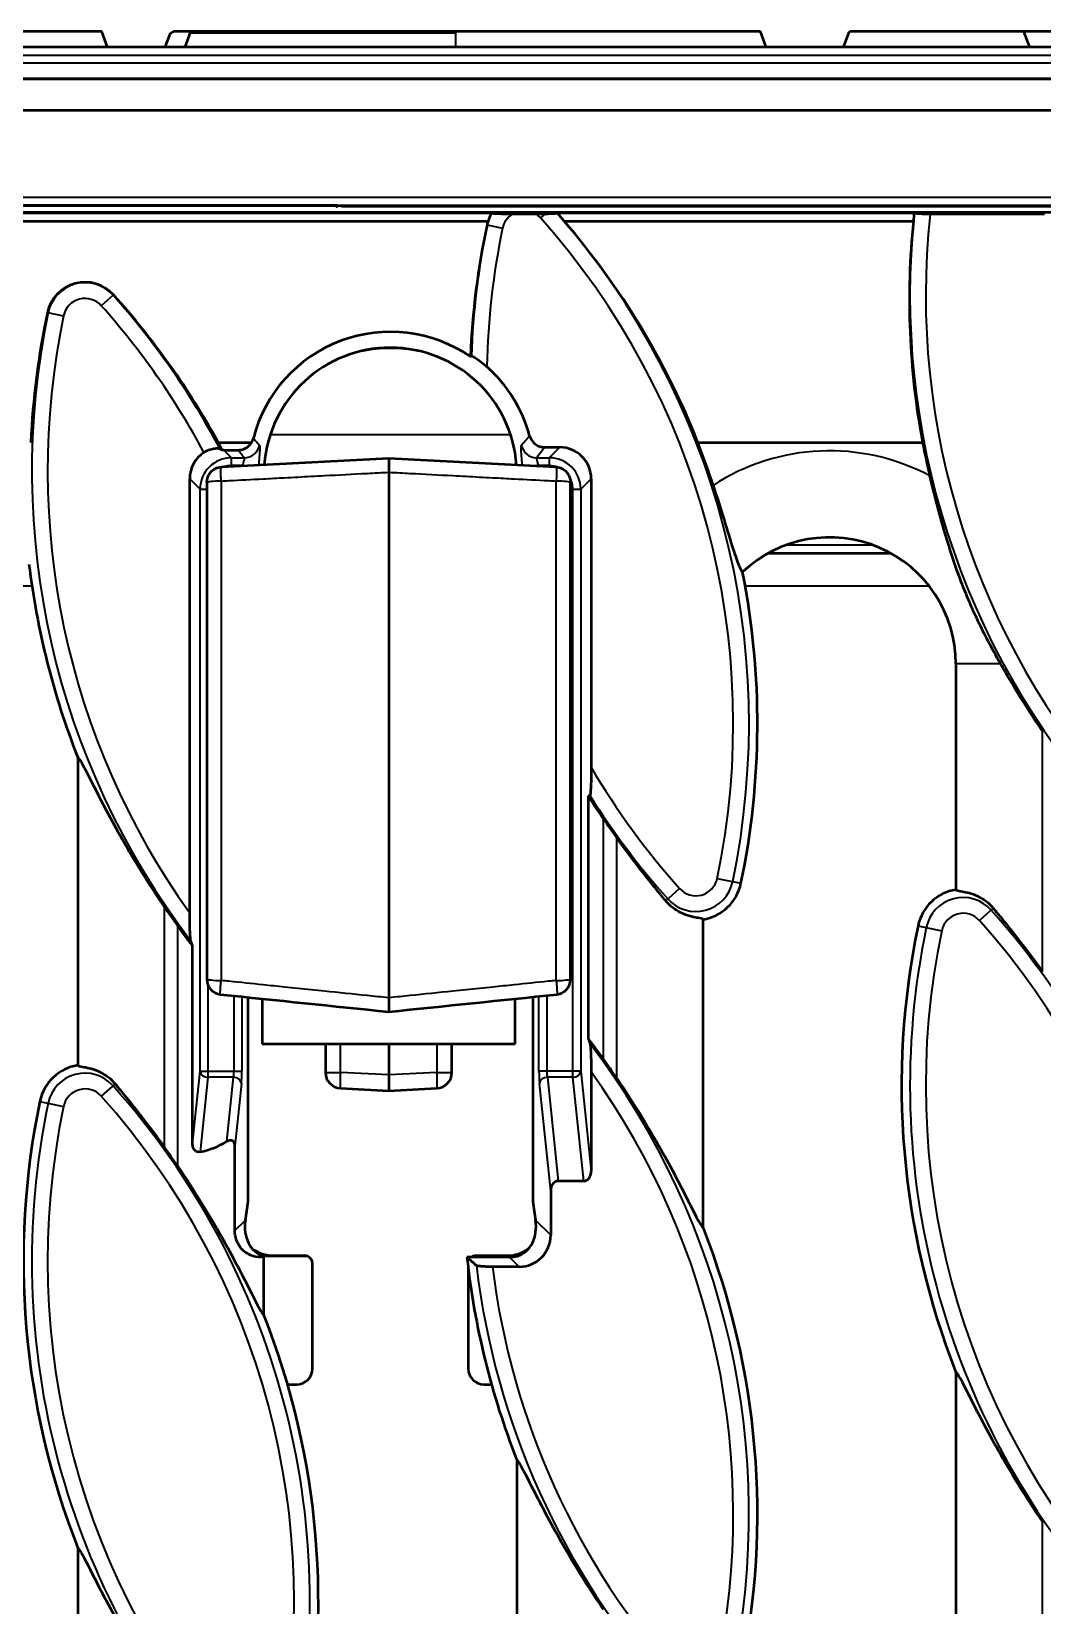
# Model space of a CAD drawing. Header units: millimetres. Extents: x 0 to 1485, y 0 to 1050.
# Drawn here: x 1036.9 to 1100.9, y 476.6 to 576.2 of the extents above; entities that cross this region are included whole.
import ezdxf

# ---------------------------------------------------------------- set-up
doc = ezdxf.new("R2010")
doc.units = ezdxf.units.MM
doc.header["$LTSCALE"] = 2.5
doc.layers.add('Sichtbar (ISO)', color=7, linetype='Continuous', lineweight=50)
doc.layers.add('Sichtbar schmal (ISO)', color=7, linetype='Continuous', lineweight=35)

msp = doc.modelspace()

# ---------------------------------------------------------------- linework, layer by layer
at = {"layer": 'Sichtbar (ISO)'}
for p, q in [((1041.398, 576.179), (1030.354, 576.179)), ((1041.762, 575.179), (1041.398, 576.179)), ((1045.406, 575.179), (1045.731, 576.07)), ((1083.064, 576.179), (1045.921, 576.179)), ((1046.656, 575.179), (1047.02, 576.179)), ((1083.428, 575.179), (1083.064, 576.179)), ((1088.323, 575.179), (1088.687, 576.179)), ((1124.731, 576.179), (1088.687, 576.179)), ((1100.095, 575.179), (1099.731, 576.179)), ((1448.542, 575.179), (448.542, 575.179)), ((1448.542, 573.179), (448.542, 573.179)), ((1448.542, 571.179), (448.542, 571.179)), ((1021.805, 565.179), (1181.279, 565.179)), ((1066.052, 564.679), (1024.542, 564.679)), ((1056.283, 565.167), (1026.802, 565.167)), ((1174.233, 564.732), (1028.852, 564.732)), ((1056.564, 565.127), (1174.233, 565.127)), ((1056.662, 565.127), (1056.676, 565.179)), ((1066.058, 564.675), (1066.052, 564.679)), ((1068.857, 564.627), (1067.357, 564.627)), ((1070.219, 564.679), (1070.213, 564.675)), ((1092.789, 564.679), (1070.219, 564.679)), ((1092.796, 564.675), (1092.789, 564.679)), ((1101.034, 564.627), (1093.793, 564.627)), ((1024.408, 564.179), (1065.829, 564.179)), ((1070.651, 564.179), (1092.739, 564.179)), ((1048.761, 550.179), (1050.868, 550.179)), ((1049.121, 549.704), (1050.019, 549.704)), ((1069.422, 549.879), (1070.361, 549.879)), ((1079.106, 550.179), (1093.321, 550.179)), ((1059.542, 549.179), (1049.378, 548.647)), ((1059.542, 549.179), (1059.542, 514.177)), ((1069.707, 548.647), (1059.542, 549.179)), ((1070.143, 548.624), (1070.142, 548.624)), ((1046.953, 520.427), (1046.953, 547.887)), ((1048.042, 547.675), (1048.042, 516.214)), ((1071.042, 516.214), (1071.042, 547.675)), ((1072.353, 547.887), (1072.353, 529.639)), ((1083.558, 543.179), (1091.304, 543.179)), ((1095.431, 536.179), (1095.431, 521.896)), ((1039.876, 530.255), (1039.876, 510.785)), ((1072.171, 527.824), (1072.171, 512.459)), ((1079.431, 500.548), (1079.431, 520.018)), ((1047.136, 505.832), (1047.136, 518.344)), ((1050.653, 502.179), (1050.653, 515.088)), ((1051.542, 514.997), (1051.542, 512.135)), ((1067.542, 512.135), (1067.542, 514.997)), ((1068.653, 515.111), (1068.653, 502.179)), ((1051.542, 512.135), (1067.542, 512.135)), ((1055.542, 512.135), (1055.542, 510.338)), ((1059.542, 512.135), (1059.542, 509.179)), ((1063.542, 510.338), (1063.542, 512.135)), ((1072.353, 510.376), (1072.353, 504.083)), ((1056.49, 509.339), (1059.542, 509.179)), ((1059.542, 509.179), (1062.595, 509.339)), ((1049.811, 500.329), (1049.811, 505.68)), ((1069.791, 502.85), (1069.791, 500.034)), ((1071.879, 503.466), (1070.264, 503.466)), ((1050.473, 500.992), (1050.653, 502.179)), ((1068.653, 502.179), (1068.833, 500.992)), ((1054.413, 498.715), (1051.631, 498.715)), ((1051.653, 494.993), (1051.653, 498.71)), ((1052.259, 498.748), (1054.223, 498.748)), ((1054.726, 491.606), (1054.726, 498.252)), ((1067.186, 498.654), (1064.496, 498.654)), ((1064.581, 497.914), (1064.581, 491.606)), ((1067.676, 498.715), (1064.893, 498.715)), ((1065.083, 498.748), (1067.048, 498.748)), ((1067.798, 498.042), (1066.106, 498.042)), ((1095.431, 491.366), (1095.431, 471.896)), ((1053.147, 490.607), (1053.727, 490.607)), ((1065.58, 490.607), (1066.043, 490.607)), ((1067.653, 485.81), (1067.653, 466.341)), ((1039.876, 480.255), (1039.876, 460.785))]:
    msp.add_line(p, q, dxfattribs=at)
for centre, radius, start, end in [((1068.107, 563.464), 2.388, 149.39496, 162.56041), ((1033.36, 532.412), 48.988, 40.42619, 41.19887), ((1141.502, 559.502), 48.988, 173.93299, 174.52077), ((1059.653, 548.179), 8, 4.12889, 175.78716), ((1059.653, 547.179), 8.976, 78.11763, 101.88237), ((1059.653, 548.179), 9.137, 15.42979, 48.12836), ((1005.582, 526.857), 49.075, 27.74279, 28.37497), ((1033.36, 532.412), 49.075, 17.86522, 21.2252), ((1141.502, 559.502), 49.075, 190.9506, 193.47216), ((1087.431, 536.179), 8, 0, 133.38112), ((1085.947, 548.391), 49.513, 186.83938, 201.48707), ((1033.36, 532.412), 49.513, 348.215, 11.15783), ((1113.725, 553.946), 49.075, 214.18932, 215.86414), ((1078.977, 522.895), 2.913, 278.9616, 348.215), ((1095.885, 519.019), 2.913, 98.9616, 168.215), ((1085.947, 548.391), 49.075, 214.18932, 215.86414), ((1141.502, 509.502), 49.513, 168.215, 201.48707), ((1048.992, 516.214), 0.95, 180, 264.12865), ((1070.092, 516.214), 0.95, 275.87135, 0), ((1040.329, 507.908), 2.913, 98.9616, 168.215), ((1033.36, 482.412), 49.075, 34.18932, 35.86414), ((1056.542, 510.338), 1, 180, 267), ((1062.542, 510.338), 1, 273, 0), ((1085.947, 498.391), 49.513, 168.215, 201.48707), ((1005.582, 476.857), 49.075, 34.18932, 35.86414), ((1033.36, 482.412), 49.513, 348.215, 21.48707), ((1113.725, 503.946), 49.513, 186.13538, 201.48707), ((1005.582, 476.857), 49.513, 348.215, 21.48707)]:
    msp.add_arc(centre, radius, start, end, dxfattribs=at)
for centre, major_axis, ratio, start_param, end_param in [((1056.296, 565.692), (-0.137, -0.51), 0.947813, 0.248708, 0.468263), ((1113.725, 553.64), (0, -49.053), 0.99998, 4.500588, 4.672036), ((1068.107, 563.449), (0, 2.392), 0.99998, 1.260462, 1.358996), ((1033.36, 532.105), (0, 49.188), 0.99998, 5.088657, 5.422707), ((1141.502, 559.195), (0, -49.019), 0.99998, 4.61054, 4.897374), ((1040.329, 557.893), (0, 2.427), 0.99998, 5.446325, 7.642181), ((1005.582, 526.549), (0, 49.223), 0.99998, 5.213116, 5.446325), ((1085.947, 548.084), (0, -49.088), 0.99998, 4.500588, 4.669689), ((1059.653, 548.235), (0, 8.95), 0.99998, 5.682472, 7.603954), ((1049.136, 547.697), (-1.425, 1.425), 0.992433, 5.501585, 5.554001), ((1070.346, 547.872), (1.425, 1.425), 0.992433, 5.501585, 7.064785), ((1048.961, 547.872), (-1.425, 1.425), 0.992433, 6.076391, 7.064785), ((2238.542, 8330.624), (-12261.052, 838.786), 0.641959, 1.517599, 1.518471), ((-119.458, 8330.624), (12261.052, 838.786), 0.641959, 4.764714, 4.765586), ((1046.176, 509.76), (-5.5, 0), 0.8391, 1.836256, 2.175391), ((1071.851, 504.119), (0.068, -0.651), 0.76433, 6.203661, 7.718405), ((1070.293, 502.814), (-0.068, 0.651), 0.76433, 6.203661, 7.718405), ((1052.484, 501.01), (-1.058, -2.214), 0.788897, 5.080424, 6.39683), ((1066.823, 501.01), (1.058, -2.214), 0.788897, 6.16954, 7.485946), ((1067.783, 500.05), (1.425, -1.425), 0.992433, 5.501585, 7.064785), ((1052.097, 500.585), (1.904, -0.724), 0.886182, 4.402428, 5.117715), ((1067.209, 500.585), (1.904, 0.724), 0.886182, 4.307063, 5.02235), ((1052.136, 500.662), (-1.425, -1.425), 0.992433, 0.534806, 0.546382), ((1054.264, 498.289), (0.476, -0.181), 0.886182, 1.592807, 1.976123), ((1054.225, 498.251), (0.355, 0.355), 0.997265, 5.499157, 6.683898), ((1065.082, 498.251), (-0.355, 0.355), 0.997265, 5.882473, 6.132699), ((1065.043, 498.289), (0.476, 0.181), 0.886182, 1.16547, 1.548786), ((1067.171, 500.662), (1.425, -1.425), 0.992433, 5.501585, 5.748379), ((1053.724, 491.608), (0.709, -0.709), 0.997265, 5.499157, 7.067214), ((1065.582, 491.608), (-0.709, -0.709), 0.997265, 5.499157, 7.067214)]:
    msp.add_ellipse(centre, major_axis=major_axis, ratio=ratio, start_param=start_param, end_param=end_param, dxfattribs=at)
for points, degree in [([(1045.731, 576.07), (1045.826, 576.118), (1045.921, 576.179)], 2), ([(1069.413, 564.63), (1069.237, 564.628), (1069.032, 564.627), (1068.857, 564.627)], 3), ([(1064.712, 555.619), (1064.733, 555.629), (1064.754, 555.64), (1064.774, 555.65)], 3), ([(1048.86, 549.792), (1048.912, 549.762), (1048.964, 549.732), (1049.016, 549.701)], 3), ([(1048.942, 548.624), (1048.942, 548.624), (1048.942, 548.624), (1048.942, 548.624)], 3), ([(1072.273, 527.854), (1072.222, 527.839), (1072.171, 527.824)], 2), ([(1073.131, 526.369), (1072.811, 526.84), (1072.489, 527.328), (1072.171, 527.824)], 3), ([(1047.136, 518.344), (1047.084, 518.495), (1047.033, 518.646)], 2), ([(1072.171, 512.459), (1072.222, 512.308), (1072.273, 512.157)], 2), ([(1065.092, 498.122), (1064.794, 498.386), (1064.496, 498.654)], 2)]:
    msp.add_open_spline(points, degree=degree, dxfattribs=at)
for points, knots in [([(1067.357, 564.627), (1067.149, 564.627), (1066.901, 564.628), (1066.577, 564.635), (1066.435, 564.639), (1066.249, 564.649), (1066.166, 564.655), (1066.088, 564.665), (1066.065, 564.67), (1066.058, 564.675)], [0.0703291, 0.0703291, 0.0703291, 0.0703291, 0.132789, 0.132789, 0.1743233, 0.1743233, 0.2104518, 0.2104518, 0.236216, 0.236216, 0.236216, 0.236216]), ([(1070.213, 564.675), (1070.207, 564.67), (1070.182, 564.665), (1070.096, 564.655), (1070.002, 564.649), (1069.792, 564.639), (1069.632, 564.634), (1069.464, 564.631), (1069.439, 564.631), (1069.413, 564.63)], [0.0084311, 0.0084311, 0.0084311, 0.0084311, 0.0336555, 0.0336555, 0.0718257, 0.0718257, 0.1174791, 0.1174791, 0.1252911, 0.1252911, 0.1252911, 0.1252911]), ([(1093.793, 564.627), (1093.669, 564.627), (1093.523, 564.628), (1093.294, 564.633), (1093.17, 564.638), (1092.996, 564.647), (1092.914, 564.653), (1092.831, 564.664), (1092.805, 564.669), (1092.796, 564.675)], [0.4461745, 0.4461745, 0.4461745, 0.4461745, 0.4834494, 0.4834494, 0.5205344, 0.5205344, 0.5575225, 0.5575225, 0.5860934, 0.5860934, 0.5860934, 0.5860934]), ([(1064.774, 555.65), (1064.783, 555.654), (1064.806, 555.649), (1064.878, 555.618), (1064.927, 555.593), (1065.066, 555.512), (1065.161, 555.45), (1065.388, 555.288), (1065.527, 555.179), (1065.698, 555.032), (1065.725, 555.008), (1065.752, 554.983)], [-0.341965, -0.341965, -0.341965, -0.341965, -0.3122031, -0.3122031, -0.2816983, -0.2816983, -0.2399704, -0.2399704, -0.1886429, -0.1886429, -0.1788775, -0.1788775, -0.1788775, -0.1788775]), ([(1068.461, 550.61), (1068.496, 550.485), (1068.555, 550.367), (1068.714, 550.162), (1068.813, 550.076), (1069, 549.968), (1069.081, 549.935), (1069.248, 549.89), (1069.335, 549.879), (1069.422, 549.879)], [0, 0, 0, 0, 0.0390623, 0.0390623, 0.0779394, 0.0779394, 0.1039614, 0.1039614, 0.1300081, 0.1300081, 0.1300081, 0.1300081]), ([(1047.857, 549.557), (1047.859, 549.558), (1047.861, 549.559), (1047.96, 549.623), (1048.061, 549.673), (1048.275, 549.755), (1048.385, 549.782), (1048.585, 549.813), (1048.674, 549.817), (1048.801, 549.811), (1048.843, 549.803), (1048.86, 549.792)], [-0.1521587, -0.1521587, -0.1521587, -0.1521587, -0.1513909, -0.1513909, -0.1168182, -0.1168182, -0.0780632, -0.0780632, -0.0371323, -0.0371323, 0, 0, 0, 0]), ([(1050.019, 549.704), (1050.149, 549.704), (1050.278, 549.73), (1050.519, 549.828), (1050.628, 549.901), (1050.777, 550.048), (1050.826, 550.111), (1050.868, 550.179)], [0, 0, 0, 0, 0.0390618, 0.0390618, 0.0779335, 0.0779335, 0.1019648, 0.1019648, 0.1019648, 0.1019648]), ([(1050.868, 550.179), (1050.872, 550.186), (1050.876, 550.192), (1050.925, 550.278), (1050.959, 550.362), (1050.982, 550.45)], [0.10205414, 0.10205414, 0.10205414, 0.10205414, 0.10436524, 0.10436524, 0.1315867, 0.1315867, 0.1315867, 0.1315867]), ([(1048.042, 547.675), (1048.042, 547.676), (1048.042, 547.678), (1048.042, 547.696), (1048.043, 547.713), (1048.046, 547.76), (1048.049, 547.791), (1048.063, 547.882), (1048.079, 547.942), (1048.142, 548.116), (1048.207, 548.223), (1048.373, 548.406), (1048.474, 548.48), (1048.697, 548.586), (1048.818, 548.617), (1048.942, 548.624)], [-0.0005281, -0.0005281, -0.0005281, -0.0005281, 0, 0, 0.0049312, 0.0049312, 0.0140405, 0.0140405, 0.0322819, 0.0322819, 0.0688436, 0.0688436, 0.1054024, 0.1054024, 0.1419609, 0.1419609, 0.1419609, 0.1419609]), ([(1049.378, 548.647), (1049.356, 548.645), (1049.335, 548.644), (1049.19, 548.637), (1049.066, 548.63), (1048.942, 548.624)], [-0.00643391, -0.00643391, -0.00643391, -0.00643391, 0, 0, 0.0372055, 0.0372055, 0.0372055, 0.0372055]), ([(1070.142, 548.624), (1070.019, 548.63), (1069.895, 548.637), (1069.749, 548.644), (1069.728, 548.645), (1069.707, 548.647)], [0.10622698, 0.10622698, 0.10622698, 0.10622698, 0.14343246, 0.14343246, 0.14986636, 0.14986636, 0.14986636, 0.14986636]), ([(1070.143, 548.624), (1070.266, 548.617), (1070.387, 548.586), (1070.611, 548.48), (1070.711, 548.406), (1070.878, 548.223), (1070.942, 548.116), (1071.006, 547.942), (1071.021, 547.882), (1071.036, 547.791), (1071.039, 547.76), (1071.042, 547.713), (1071.042, 547.696), (1071.042, 547.678), (1071.042, 547.676), (1071.042, 547.675)], [0, 0, 0, 0, 0.0371096, 0.0371096, 0.0742195, 0.0742195, 0.1113324, 0.1113324, 0.1298487, 0.1298487, 0.1390954, 0.1390954, 0.1441009, 0.1441009, 0.144637, 0.144637, 0.144637, 0.144637]), ([(1098.256, 536.179), (1097.975, 536.671), (1097.708, 537.157), (1097.25, 538.031), (1097.045, 538.437), (1096.628, 539.308), (1096.425, 539.756), (1096.009, 540.741), (1095.814, 541.239), (1095.333, 542.554), (1095.059, 543.386), (1094.458, 545.391), (1094.109, 546.687), (1093.778, 548.069)], [-1.591934, -1.591934, -1.591934, -1.591934, -1.372235, -1.372235, -1.189832, -1.189832, -0.988875, -0.988875, -0.770687, -0.770687, -0.426072, -0.426072, 0, 0, 0, 0]), ([(1080.068, 547.468), (1080.309, 546.721), (1080.542, 545.979), (1080.966, 544.615), (1081.155, 543.996), (1081.466, 543.029), (1081.593, 542.656), (1081.799, 542.153), (1081.878, 542.015), (1081.936, 541.994)], [-0.8411603, -0.8411603, -0.8411603, -0.8411603, -0.6062959, -0.6062959, -0.3789844, -0.3789844, -0.1831189, -0.1831189, 0, 0, 0, 0]), ([(1100.908, 531.925), (1100.213, 532.948), (1099.509, 534.052), (1098.65, 535.496), (1098.45, 535.839), (1098.256, 536.179)], [3.5624746, 3.5624746, 3.5624746, 3.5624746, 3.9247289, 3.9247289, 4.0380301, 4.0380301, 4.0380301, 4.0380301]), ([(1045.353, 520.814), (1044.658, 521.837), (1043.953, 522.941), (1042.521, 525.348), (1041.813, 526.653), (1040.861, 528.495), (1040.46, 529.302), (1040.121, 529.923), (1040.048, 530.051), (1039.937, 530.215), (1039.897, 530.256), (1039.876, 530.255)], [3.562475, 3.562475, 3.562475, 3.562475, 3.924729, 3.924729, 4.355561, 4.355561, 4.625893, 4.625893, 4.702196, 4.702196, 4.773128, 4.773128, 4.773128, 4.773128]), ([(1072.353, 529.639), (1072.353, 529.35), (1072.35, 529.005), (1072.338, 528.542), (1072.33, 528.328), (1072.313, 528.068), (1072.303, 527.961), (1072.289, 527.885), (1072.283, 527.867), (1072.277, 527.856), (1072.275, 527.854), (1072.273, 527.854)], [0.6996402, 0.6996402, 0.6996402, 0.6996402, 0.7863994, 0.7863994, 0.8445609, 0.8445609, 0.8837978, 0.8837978, 0.8988966, 0.8988966, 0.9052044, 0.9052044, 0.9052044, 0.9052044]), ([(1077.069, 521.189), (1076.863, 521.438), (1076.651, 521.697), (1075.728, 522.835), (1074.994, 523.78), (1074.212, 524.84), (1074.083, 525.016), (1073.954, 525.195)], [0.635921, 0.635921, 0.635921, 0.635921, 0.7360198, 0.7360198, 1.0671166, 1.0671166, 1.1316401, 1.1316401, 1.1316401, 1.1316401]), ([(1095.431, 521.896), (1095.474, 521.861), (1095.581, 521.837), (1095.971, 521.764), (1096.3, 521.705), (1096.8, 521.495), (1096.952, 521.42), (1097.26, 521.228), (1097.416, 521.11), (1097.634, 520.905), (1097.716, 520.819), (1097.793, 520.725)], [1.754995, 1.754995, 1.754995, 1.754995, 1.892647, 1.892647, 2.0720945, 2.0720945, 2.1365308, 2.1365308, 2.2009671, 2.2009671, 2.2396712, 2.2396712, 2.2396712, 2.2396712]), ([(1079.431, 520.018), (1079.388, 520.053), (1079.281, 520.077), (1078.891, 520.15), (1078.562, 520.209), (1078.062, 520.419), (1077.91, 520.494), (1077.602, 520.686), (1077.447, 520.804), (1077.228, 521.01), (1077.146, 521.095), (1077.069, 521.189)], [1.754995, 1.754995, 1.754995, 1.754995, 1.892647, 1.892647, 2.0720945, 2.0720945, 2.1365308, 2.1365308, 2.2009671, 2.2009671, 2.2396712, 2.2396712, 2.2396712, 2.2396712]), ([(1097.793, 520.725), (1097.999, 520.476), (1098.211, 520.218), (1099.134, 519.079), (1099.868, 518.134), (1100.651, 517.074), (1100.779, 516.898), (1100.908, 516.719)], [0.635921, 0.635921, 0.635921, 0.635921, 0.7360198, 0.7360198, 1.0671166, 1.0671166, 1.1316401, 1.1316401, 1.1316401, 1.1316401]), ([(1047.033, 518.646), (1047.026, 518.666), (1047.019, 518.705), (1047.003, 518.828), (1046.993, 518.957), (1046.976, 519.242), (1046.967, 519.461), (1046.957, 519.888), (1046.953, 520.181), (1046.953, 520.427)], [0.0085903, 0.0085903, 0.0085903, 0.0085903, 0.0319571, 0.0319571, 0.0758523, 0.0758523, 0.1354072, 0.1354072, 0.2092188, 0.2092188, 0.2092188, 0.2092188]), ([(1047.136, 518.344), (1046.939, 518.603), (1046.747, 518.86), (1046.434, 519.285), (1046.305, 519.461), (1046.176, 519.639)], [0.9730695, 0.9730695, 0.9730695, 0.9730695, 1.0671166, 1.0671166, 1.1316401, 1.1316401, 1.1316401, 1.1316401]), ([(1072.171, 512.459), (1072.367, 512.2), (1072.559, 511.943), (1072.873, 511.518), (1073.001, 511.342), (1073.131, 511.164)], [0.9730695, 0.9730695, 0.9730695, 0.9730695, 1.0671166, 1.0671166, 1.1316401, 1.1316401, 1.1316401, 1.1316401]), ([(1072.273, 512.157), (1072.28, 512.137), (1072.287, 512.098), (1072.304, 511.975), (1072.314, 511.846), (1072.331, 511.56), (1072.339, 511.342), (1072.35, 510.914), (1072.353, 510.622), (1072.353, 510.376)], [0.0085903, 0.0085903, 0.0085903, 0.0085903, 0.0319571, 0.0319571, 0.0758523, 0.0758523, 0.1354072, 0.1354072, 0.2092188, 0.2092188, 0.2092188, 0.2092188]), ([(1039.876, 510.785), (1039.918, 510.75), (1040.025, 510.726), (1040.415, 510.653), (1040.745, 510.594), (1041.245, 510.384), (1041.397, 510.309), (1041.705, 510.117), (1041.86, 509.998), (1042.079, 509.793), (1042.16, 509.708), (1042.238, 509.614)], [1.754995, 1.754995, 1.754995, 1.754995, 1.892647, 1.892647, 2.0720945, 2.0720945, 2.1365308, 2.1365308, 2.2009671, 2.2009671, 2.2396712, 2.2396712, 2.2396712, 2.2396712]), ([(1073.954, 509.989), (1074.649, 508.966), (1075.353, 507.862), (1076.786, 505.455), (1077.493, 504.149), (1078.446, 502.308), (1078.846, 501.501), (1079.185, 500.88), (1079.259, 500.752), (1079.37, 500.587), (1079.409, 500.547), (1079.431, 500.548)], [3.562475, 3.562475, 3.562475, 3.562475, 3.924729, 3.924729, 4.355561, 4.355561, 4.625893, 4.625893, 4.702196, 4.702196, 4.773128, 4.773128, 4.773128, 4.773128]), ([(1042.238, 509.614), (1042.444, 509.365), (1042.656, 509.106), (1043.578, 507.968), (1044.313, 507.023), (1045.095, 505.963), (1045.224, 505.787), (1045.353, 505.608)], [0.635921, 0.635921, 0.635921, 0.635921, 0.7360198, 0.7360198, 1.0671166, 1.0671166, 1.1316401, 1.1316401, 1.1316401, 1.1316401]), ([(1047.619, 505.306), (1047.568, 505.295), (1047.513, 505.293), (1047.43, 505.312), (1047.4, 505.323), (1047.344, 505.354), (1047.318, 505.373), (1047.241, 505.448), (1047.2, 505.518), (1047.147, 505.671), (1047.136, 505.755), (1047.136, 505.832)], [-0.08103304, -0.08103304, -0.08103304, -0.08103304, -0.06511427, -0.06511427, -0.05562594, -0.05562594, -0.0461376, -0.0461376, -0.0230688, -0.0230688, 0, 0, 0, 0]), ([(1049.811, 505.68), (1049.811, 505.716), (1049.808, 505.756), (1049.795, 505.832), (1049.783, 505.868), (1049.757, 505.923), (1049.741, 505.947), (1049.704, 505.987), (1049.682, 506.002), (1049.632, 506.028), (1049.601, 506.036), (1049.535, 506.04), (1049.502, 506.037), (1049.411, 506.017), (1049.354, 505.993), (1049.302, 505.963)], [0.21037971, 0.21037971, 0.21037971, 0.21037971, 0.2212585, 0.2212585, 0.23213728, 0.23213728, 0.2408484, 0.2408484, 0.24955952, 0.24955952, 0.26182743, 0.26182743, 0.27409533, 0.27409533, 0.29462169, 0.29462169, 0.29462169, 0.29462169]), ([(1046.176, 504.434), (1046.871, 503.41), (1047.576, 502.307), (1049.008, 499.899), (1049.716, 498.594), (1050.668, 496.753), (1051.069, 495.945), (1051.407, 495.324), (1051.481, 495.196), (1051.592, 495.032), (1051.632, 494.991), (1051.653, 494.993)], [3.562475, 3.562475, 3.562475, 3.562475, 3.924729, 3.924729, 4.355561, 4.355561, 4.625893, 4.625893, 4.702196, 4.702196, 4.773128, 4.773128, 4.773128, 4.773128]), ([(1051.653, 498.71), (1051.595, 498.655), (1051.414, 498.615), (1050.997, 498.692), (1050.835, 498.742), (1050.495, 498.931), (1050.315, 499.067), (1050.055, 499.414), (1049.965, 499.577), (1049.842, 499.94), (1049.811, 500.141), (1049.811, 500.329)], [1.0145981, 1.0145981, 1.0145981, 1.0145981, 1.2064514, 1.2064514, 1.3034176, 1.3034176, 1.4003838, 1.4003838, 1.4570149, 1.4570149, 1.5136461, 1.5136461, 1.5136461, 1.5136461]), ([(1066.106, 498.042), (1065.981, 498.042), (1065.834, 498.044), (1065.604, 498.053), (1065.478, 498.06), (1065.301, 498.075), (1065.217, 498.086), (1065.13, 498.104), (1065.102, 498.113), (1065.092, 498.122)], [0.4463026, 0.4463026, 0.4463026, 0.4463026, 0.4836765, 0.4836765, 0.5211739, 0.5211739, 0.5585844, 0.5585844, 0.5872616, 0.5872616, 0.5872616, 0.5872616]), ([(1100.908, 481.925), (1100.213, 482.948), (1099.509, 484.052), (1098.076, 486.459), (1097.369, 487.765), (1096.416, 489.606), (1096.016, 490.413), (1095.677, 491.034), (1095.603, 491.162), (1095.492, 491.327), (1095.453, 491.367), (1095.431, 491.366)], [3.562475, 3.562475, 3.562475, 3.562475, 3.924729, 3.924729, 4.355561, 4.355561, 4.625893, 4.625893, 4.702196, 4.702196, 4.773128, 4.773128, 4.773128, 4.773128]), ([(1073.131, 476.369), (1072.435, 477.393), (1071.731, 478.496), (1070.298, 480.904), (1069.591, 482.209), (1068.639, 484.05), (1068.238, 484.858), (1067.899, 485.479), (1067.826, 485.607), (1067.714, 485.771), (1067.675, 485.812), (1067.653, 485.81)], [3.562475, 3.562475, 3.562475, 3.562475, 3.924729, 3.924729, 4.355561, 4.355561, 4.625893, 4.625893, 4.702196, 4.702196, 4.773128, 4.773128, 4.773128, 4.773128]), ([(1045.353, 470.814), (1044.658, 471.837), (1043.953, 472.941), (1042.521, 475.348), (1041.813, 476.653), (1040.861, 478.495), (1040.46, 479.302), (1040.121, 479.923), (1040.048, 480.051), (1039.937, 480.215), (1039.897, 480.256), (1039.876, 480.255)], [3.562475, 3.562475, 3.562475, 3.562475, 3.924729, 3.924729, 4.355561, 4.355561, 4.625893, 4.625893, 4.702196, 4.702196, 4.773128, 4.773128, 4.773128, 4.773128])]:
    msp.add_open_spline(points, degree=3, knots=knots, dxfattribs=at)
at = {"layer": 'Sichtbar schmal (ISO)'}
for p, q in [((1063.792, 576.07), (1046.98, 576.07)), ((1063.792, 575.179), (1063.792, 576.179)), ((448.542, 574.679), (1448.542, 574.679)), ((1448.542, 574.179), (448.542, 574.179)), ((448.542, 573.154), (1448.542, 573.154)), ((1448.542, 565.679), (448.542, 565.679)), ((1056.283, 565.167), (1056.239, 565.004)), ((1069.413, 564.63), (1069.139, 564.386)), ((1065.768, 563.952), (1066.752, 563.746)), ((1042.131, 559.518), (1041.361, 558.83)), ((1037.957, 558.403), (1038.975, 558.191)), ((1052.058, 550.693), (1067.248, 550.693)), ((1049.121, 549.704), (1049.606, 549.219)), ((1069.701, 549.219), (1070.361, 549.879)), ((1049.606, 549.219), (1050.401, 549.219)), ((1049.606, 548.721), (1049.606, 549.219)), ((1050.315, 548.721), (1049.606, 548.721)), ((1050.545, 548.708), (1050.315, 548.721)), ((1068.991, 548.721), (1068.656, 548.702)), ((1068.905, 549.219), (1069.701, 549.219)), ((1069.701, 548.721), (1068.991, 548.721)), ((1069.701, 549.219), (1069.701, 548.721)), ((1047.613, 547.227), (1046.953, 547.887)), ((1048.942, 547.742), (1048.942, 516.15)), ((1070.142, 516.15), (1070.142, 547.742)), ((1072.353, 547.887), (1071.693, 547.227)), ((1047.613, 510.412), (1047.613, 547.227)), ((1047.613, 547.227), (1048.042, 547.227)), ((1071.195, 547.227), (1071.693, 547.227)), ((1071.195, 510.029), (1071.195, 547.227)), ((1071.693, 547.227), (1071.693, 510.412)), ((1090.215, 543.679), (1084.647, 543.679)), ((1036.976, 541.088), (1025.559, 541.088)), ((1093.748, 541.088), (1082.106, 541.088)), ((1098.256, 536.179), (1095.431, 536.179)), ((1100.908, 516.719), (1100.908, 531.925)), ((1073.131, 511.164), (1073.131, 526.369)), ((1073.954, 525.195), (1073.954, 509.989)), ((1077.069, 521.189), (1077.946, 521.973)), ((1080.332, 522.612), (1081.829, 522.3)), ((1045.353, 505.608), (1045.353, 520.814)), ((1097.793, 520.725), (1096.917, 519.941)), ((1046.176, 519.639), (1046.176, 504.434)), ((1093.034, 519.614), (1094.53, 519.302)), ((1048.111, 515.857), (1048.111, 510.029)), ((1049.758, 510.412), (1049.758, 515.18)), ((1050.256, 515.129), (1050.256, 510.412)), ((1069.051, 510.412), (1069.051, 515.152)), ((1069.549, 515.203), (1069.549, 510.412)), ((1056.49, 510.338), (1056.49, 512.135)), ((1062.595, 512.135), (1062.595, 510.338)), ((1047.136, 505.832), (1047.613, 510.412)), ((1047.613, 510.412), (1050.256, 510.412)), ((1048.111, 510.029), (1047.619, 505.306)), ((1049.726, 510.029), (1048.111, 510.029)), ((1049.302, 505.963), (1049.726, 510.029)), ((1055.542, 510.338), (1056.49, 510.338)), ((1059.542, 510.178), (1056.49, 510.338)), ((1062.595, 510.338), (1059.542, 510.178)), ((1062.595, 510.338), (1063.542, 510.338)), ((1071.693, 510.412), (1069.051, 510.412)), ((1071.195, 510.029), (1069.58, 510.029)), ((1069.58, 510.029), (1070.264, 503.466)), ((1071.879, 503.466), (1071.195, 510.029)), ((1071.693, 510.412), (1072.353, 504.083)), ((1042.238, 509.614), (1041.361, 508.83)), ((1050.225, 509.646), (1049.811, 505.68)), ((1069.791, 502.85), (1069.082, 509.646)), ((1037.478, 508.503), (1038.975, 508.191)), ((1049.811, 500.329), (1050.473, 500.992)), ((1068.833, 500.992), (1069.791, 500.034)), ((1067.798, 498.042), (1067.186, 498.654)), ((1100.908, 466.719), (1100.908, 481.925))]:
    msp.add_line(p, q, dxfattribs=at)
for centre, radius, start, end in [((1068.107, 563.464), 2.38, 149.41413, 168.215), ((1068.107, 563.464), 1.384, 122.7994, 168.215), ((1068.107, 563.464), 1.384, 41.785, 57.2006), ((1033.36, 532.412), 48.98, 348.215, 41.19957), ((1141.502, 559.502), 48.98, 173.93742, 221.785), ((1141.502, 559.502), 47.984, 173.86852, 221.785), ((1113.725, 553.946), 48.98, 168.215, 178.00641), ((1113.725, 553.946), 47.984, 168.215, 178.76144), ((1033.36, 532.412), 47.984, 348.215, 41.785), ((1040.329, 557.908), 2.38, 41.785, 168.215), ((1040.329, 557.908), 1.384, 41.785, 168.215), ((1005.582, 526.857), 47.984, 28.2338, 41.785), ((1005.582, 526.857), 48.98, 27.92177, 41.785), ((1085.947, 548.391), 48.98, 168.215, 217.39368), ((1085.947, 548.391), 47.984, 168.215, 215.6453), ((1087.431, 536.179), 13.477, 61.90584, 123.11399), ((1059.653, 548.179), 9.354, 176.67918, 176.83547), ((1059.653, 548.179), 9.354, 3.09288, 3.32082), ((1113.725, 553.946), 47.984, 210.43574, 221.785), ((1113.725, 553.946), 48.98, 212.18934, 221.785), ((1078.977, 522.895), 2.38, 221.785, 348.215), ((1078.977, 522.895), 1.384, 221.785, 348.215), ((1095.885, 519.019), 2.38, 41.785, 168.215), ((1095.885, 519.019), 1.384, 41.785, 168.215), ((1061.137, 487.968), 47.984, 348.215, 41.785), ((1061.137, 487.968), 48.98, 348.215, 41.785), ((1141.502, 509.502), 48.98, 168.215, 221.785), ((1141.502, 509.502), 47.984, 168.215, 221.785), ((1033.36, 482.412), 48.98, 348.215, 37.39368), ((1040.329, 507.908), 2.38, 41.785, 168.215), ((1033.36, 482.412), 47.984, 348.215, 35.6453), ((1040.329, 507.908), 1.384, 41.785, 168.215), ((1005.582, 476.857), 47.984, 348.215, 41.785), ((1005.582, 476.857), 48.98, 348.215, 41.785), ((1085.947, 498.391), 48.98, 168.215, 221.785), ((1085.947, 498.391), 47.984, 168.215, 221.785), ((1113.725, 503.946), 48.98, 186.82938, 221.785), ((1113.725, 503.946), 47.984, 187.06795, 221.785)]:
    msp.add_arc(centre, radius, start, end, dxfattribs=at)
for centre, major_axis, ratio, start_param, end_param in [((1050.401, 550.215), (-0.779, -0.627), 0.993759, 0.896762, 2.244831), ((1068.905, 550.215), (-0.779, 0.627), 0.993759, 0.896762, 2.244831), ((1049.617, 547.215), (-1.42, 1.42), 0.996188, 5.501585, 7.064785), ((1049.617, 547.215), (-1.069, 1.069), 0.992433, 5.501585, 5.84787), ((1069.689, 547.215), (1.42, 1.42), 0.996188, 5.501585, 7.064785), ((1069.689, 547.215), (1.069, 1.069), 0.992433, 0.390436, 0.7816), ((1048.992, 547.631), (-0.95, 0), 0.117188, 4.764749, 6.283185), ((1070.092, 547.631), (0.95, 0), 0.117188, 0, 1.518436), ((1069.689, 547.215), (1.069, 1.069), 0.992433, 5.501585, 6.028109), ((1048.992, 516.258), (-0.95, 0), 0.113291, 0, 1.518436), ((1070.092, 516.258), (0.95, 0), 0.113291, 4.764749, 6.283185), ((1048.111, 510.412), (-0.497, 0.052), 0.76433, 0.135577, 1.650321), ((1049.67, 510.412), (0, 0.5), 0.174977, 3.839724, 4.712389), ((1049.726, 509.646), (0.497, -0.052), 0.76433, 0.135577, 1.650321), ((1050.168, 510.412), (0, -1), 0.087489, 0.698132, 1.570796), ((1056.542, 510.338), (-0.052, -0.999), 0.052264, 4.715128, 6.283185), ((1062.542, 510.338), (0.052, -0.999), 0.052264, 0, 1.568057), ((1069.138, 510.412), (0, 1), 0.087489, 1.570796, 2.443461), ((1069.58, 509.646), (-0.497, -0.052), 0.76433, 4.632864, 6.147609), ((1069.636, 510.412), (0, -0.5), 0.174977, 4.712389, 5.585054), ((1071.195, 510.412), (0.497, 0.052), 0.76433, 4.632864, 6.147609)]:
    msp.add_ellipse(centre, major_axis=major_axis, ratio=ratio, start_param=start_param, end_param=end_param, dxfattribs=at)
for points, knots in [([(1067.933, 550.001), (1068.045, 550.126), (1068.155, 550.252), (1068.263, 550.378), (1068.33, 550.455), (1068.396, 550.533), (1068.461, 550.61)], [2.6641091, 2.6641091, 2.6641091, 2.6641091, 3.1340959, 3.1340959, 3.1340959, 3.4231044, 3.4231044, 3.4231044, 3.4231044]), ([(1050.401, 549.219), (1050.333, 549.304), (1050.266, 549.389), (1050.138, 549.55), (1050.078, 549.627), (1050.019, 549.704)], [-2.0665977, -2.0665977, -2.0665977, -2.0665977, -1.7739946, -1.7739946, -1.5088179, -1.5088179, -1.5088179, -1.5088179]), ([(1050.982, 550.45), (1051.043, 550.378), (1051.105, 550.307), (1051.167, 550.235), (1051.235, 550.157), (1051.304, 550.079), (1051.374, 550.001)], [1.506874, 1.506874, 1.506874, 1.506874, 1.7739946, 1.7739946, 1.7739946, 2.0665977, 2.0665977, 2.0665977, 2.0665977]), ([(1051.374, 550.001), (1051.393, 549.98), (1051.397, 549.896), (1051.384, 549.637), (1051.369, 549.473), (1051.344, 549.167), (1051.335, 549.041), (1051.322, 548.857), (1051.318, 548.802), (1051.315, 548.748)], [-0.2216029, -0.2216029, -0.2216029, -0.2216029, -0.1429339, -0.1429339, -0.072021, -0.072021, -0.0277004, -0.0277004, -0.009477, -0.009477, -0.009477, -0.009477]), ([(1067.992, 548.736), (1067.98, 548.946), (1067.963, 549.154), (1067.933, 549.52), (1067.92, 549.678), (1067.912, 549.865), (1067.913, 549.92), (1067.921, 549.979), (1067.926, 549.994), (1067.933, 550.001)], [-0.2134336, -0.2134336, -0.2134336, -0.2134336, -0.1429358, -0.1429358, -0.0720219, -0.0720219, -0.0277007, -0.0277007, 0, 0, 0, 0]), ([(1069.422, 549.879), (1069.358, 549.795), (1069.293, 549.712), (1069.123, 549.492), (1069.015, 549.355), (1068.905, 549.219)], [-3.4231044, -3.4231044, -3.4231044, -3.4231044, -3.1340959, -3.1340959, -2.6641091, -2.6641091, -2.6641091, -2.6641091]), ([(1048.942, 547.742), (1048.94, 547.802), (1048.937, 547.861), (1048.932, 548.012), (1048.929, 548.099), (1048.925, 548.308), (1048.925, 548.417), (1048.93, 548.576), (1048.935, 548.621), (1048.942, 548.624)], [-0.00721571, -0.00721571, -0.00721571, -0.00721571, -0.006313747, -0.006313747, -0.004870605, -0.004870605, -0.002561577, -0.002561577, -0.000078946, -0.000078946, -0.000078946, -0.000078946]), ([(1050.315, 548.721), (1050.321, 548.752), (1050.327, 548.783), (1050.344, 548.862), (1050.355, 548.909), (1050.385, 549.023), (1050.403, 549.084), (1050.421, 549.18), (1050.419, 549.212), (1050.401, 549.219)], [0, 0, 0, 0, 0.0277004, 0.0277004, 0.072021, 0.072021, 0.1429339, 0.1429339, 0.2216029, 0.2216029, 0.2216029, 0.2216029]), ([(1068.905, 549.219), (1068.899, 549.216), (1068.894, 549.211), (1068.888, 549.189), (1068.888, 549.169), (1068.9, 549.099), (1068.917, 549.041), (1068.955, 548.896), (1068.976, 548.808), (1068.991, 548.721)], [0, 0, 0, 0, 0.0277007, 0.0277007, 0.0720219, 0.0720219, 0.1429358, 0.1429358, 0.2216059, 0.2216059, 0.2216059, 0.2216059]), ([(1070.143, 548.624), (1070.15, 548.621), (1070.155, 548.576), (1070.159, 548.417), (1070.159, 548.308), (1070.155, 548.099), (1070.152, 548.012), (1070.147, 547.861), (1070.145, 547.802), (1070.142, 547.742)], [-0.007136771, -0.007136771, -0.007136771, -0.007136771, -0.004654133, -0.004654133, -0.002345106, -0.002345106, -0.000901964, -0.000901964, 0, 0, 0, 0]), ([(1048.942, 547.742), (1049.104, 547.751), (1049.266, 547.759), (1050.149, 547.806), (1050.871, 547.844), (1052.044, 547.906), (1052.495, 547.93), (1053.228, 547.968), (1053.51, 547.983), (1054.356, 548.028), (1054.92, 548.057), (1056.386, 548.135), (1057.289, 548.182), (1058.641, 548.254), (1059.092, 548.277), (1059.542, 548.301)], [-1.164557, -1.164557, -1.164557, -1.164557, -1.115963, -1.115963, -0.898876, -0.898876, -0.763197, -0.763197, -0.678397, -0.678397, -0.508798, -0.508798, -0.237439, -0.237439, -0.101987, -0.101987, -0.101987, -0.101987]), ([(1059.542, 548.301), (1059.993, 548.277), (1060.443, 548.254), (1061.796, 548.182), (1062.698, 548.135), (1064.164, 548.057), (1064.728, 548.028), (1065.574, 547.983), (1065.856, 547.968), (1066.589, 547.93), (1067.04, 547.906), (1068.213, 547.844), (1068.935, 547.806), (1069.819, 547.759), (1069.98, 547.751), (1070.142, 547.742)], [0.101987, 0.101987, 0.101987, 0.101987, 0.237439, 0.237439, 0.508798, 0.508798, 0.678397, 0.678397, 0.763197, 0.763197, 0.898876, 0.898876, 1.115963, 1.115963, 1.164557, 1.164557, 1.164557, 1.164557]), ([(1048.895, 515.269), (1048.894, 515.269), (1048.893, 515.269), (1048.885, 515.286), (1048.886, 515.384), (1048.9, 515.639), (1048.909, 515.76), (1048.927, 515.975), (1048.934, 516.063), (1048.942, 516.15)], [-0.007226587, -0.007226587, -0.007226587, -0.007226587, -0.006908839, -0.006908839, -0.003481198, -0.003481198, -0.001338922, -0.001338922, 0, 0, 0, 0]), ([(1059.542, 515.056), (1059.088, 515.103), (1058.634, 515.15), (1057.28, 515.289), (1056.38, 515.382), (1054.917, 515.533), (1054.355, 515.591), (1053.511, 515.678), (1053.23, 515.707), (1052.498, 515.783), (1052.048, 515.829), (1050.878, 515.95), (1050.158, 516.025), (1049.273, 516.116), (1049.108, 516.133), (1048.942, 516.15)], [0.100602, 0.100602, 0.100602, 0.100602, 0.237684, 0.237684, 0.509324, 0.509324, 0.679098, 0.679098, 0.763985, 0.763985, 0.899805, 0.899805, 1.117116, 1.117116, 1.167006, 1.167006, 1.167006, 1.167006]), ([(1070.142, 516.15), (1069.977, 516.133), (1069.811, 516.116), (1068.926, 516.025), (1068.206, 515.95), (1067.036, 515.829), (1066.586, 515.783), (1065.855, 515.707), (1065.574, 515.678), (1064.73, 515.591), (1064.167, 515.533), (1062.705, 515.382), (1061.805, 515.289), (1060.451, 515.15), (1059.996, 515.103), (1059.542, 515.056)], [-1.167006, -1.167006, -1.167006, -1.167006, -1.117116, -1.117116, -0.899805, -0.899805, -0.763985, -0.763985, -0.679098, -0.679098, -0.509324, -0.509324, -0.237684, -0.237684, -0.100602, -0.100602, -0.100602, -0.100602]), ([(1070.142, 516.15), (1070.15, 516.063), (1070.158, 515.975), (1070.175, 515.76), (1070.184, 515.639), (1070.198, 515.384), (1070.199, 515.286), (1070.191, 515.269), (1070.19, 515.269), (1070.189, 515.269)], [-0.010711379, -0.010711379, -0.010711379, -0.010711379, -0.009372456, -0.009372456, -0.007230181, -0.007230181, -0.003802539, -0.003802539, -0.003484791, -0.003484791, -0.003484791, -0.003484791])]:
    msp.add_open_spline(points, degree=3, knots=knots, dxfattribs=at)

doc.saveas('drawing.dxf')
